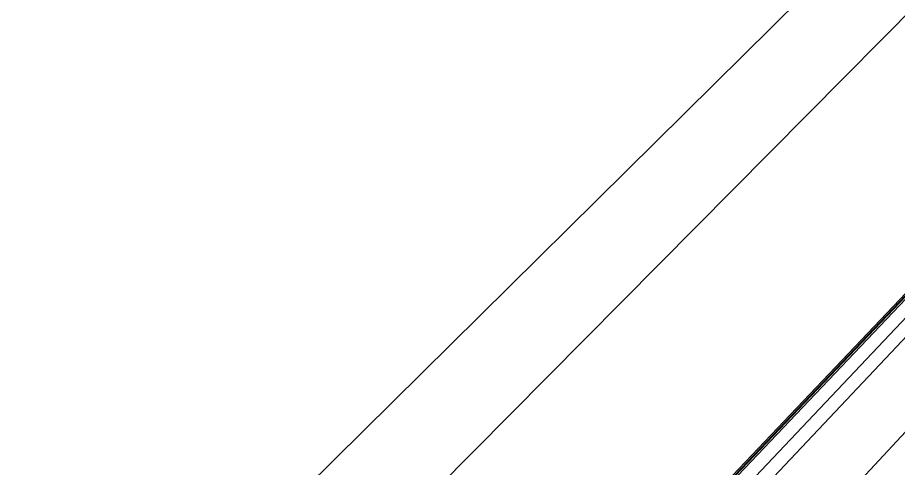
# Model space of a CAD drawing. Header units: inches. Extents: x -11 to 5379, y 0 to 5429.
# Drawn here: x 0 to 663, y 339 to 679 of the extents above; entities that cross this region are included whole.
import ezdxf

# ---------------------------------------------------------------- set-up
doc = ezdxf.new("R2010")
doc.units = ezdxf.units.IN
doc.layers.add('Bottom Solder', color=6, linetype='Continuous')
doc.layers.add('Top Solder', color=216, linetype='Continuous')

# ---------------------------------------------------------------- blocks, each defined once
blk = doc.blocks.new('13_WQFN_HR__3_2__107')
at = {"layer": 'Top Solder'}
for p in [(-0.42, 1.05), (1.31, 1.08), (-0.42, -1.68), (1.3, -1.25)]:
    blk.add_line(p, (5365.85, -5095.97), dxfattribs=at)
blk = doc.blocks.new('P____DI_3333_8_488')
at = {"layer": 'Top Solder'}
blk.add_line((0.1, 1.24), (-5349.49, 5050.37), dxfattribs=at)

msp = doc.modelspace()

# ---------------------------------------------------------------- linework, layer by layer
at = {"layer": 'Bottom Solder'}
for p in [(0, 110.06), (6.24, 12.32), (338.48, 12.31), (344.03, 110.04)]:
    msp.add_line(p, (5379.21, 5429.21), dxfattribs=at)
at = {"layer": 'Top Solder'}
for p in [(0, 110.06), (6.24, 12.32), (338.48, 12.31), (344.03, 110.04)]:
    msp.add_line(p, (5379.21, 5429.21), dxfattribs=at)

# ---------------------------------------------------------------- block references
for name, p, rotation in [('13_WQFN_HR__3_2__107', (283.24, 63.36), 90), ('P____DI_3333_8_488', (328.84, 79.72), 270)]:
    msp.add_blockref(name, p, dxfattribs=dict(rotation=rotation))

doc.saveas('drawing.dxf')
